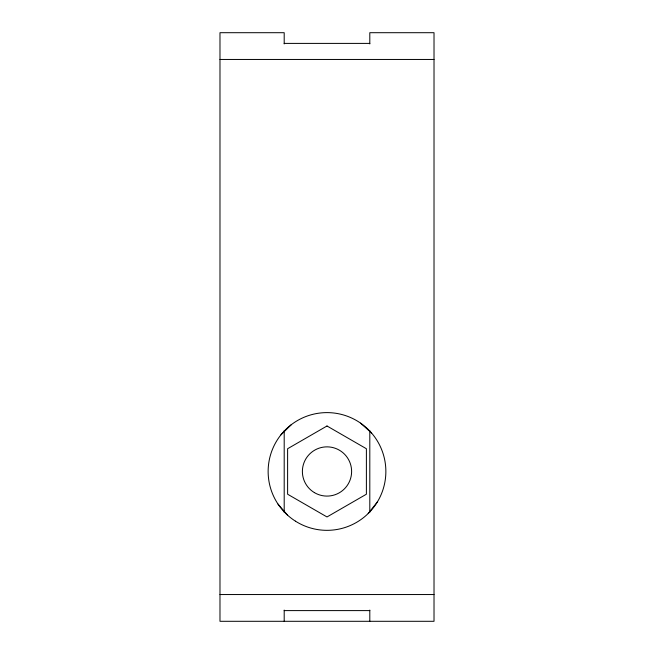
<?xml version="1.0" encoding="UTF-8"?>
<svg xmlns="http://www.w3.org/2000/svg" width="654" height="654" viewBox="0 0 654 654"><rect width="100%" height="100%" fill="white"/><g stroke="black" fill="none" stroke-linecap="round" stroke-linejoin="round"><path stroke-width="0.98" d="M368.194 513.513L377.358 501.953M280.86 434.926L291.398 424.601M284.196 43.401L369.804 43.401M219.981 59.457L434.019 59.457M219.981 594.543L434.019 594.543M284.196 610.599L369.804 610.599M360.575 423.13L371.546 432.997M277.983 504.062L287.629 515.229M369.804 43.932L369.804 32.7L434.019 32.7L434.019 621.3L219.981 621.3L219.981 32.7L284.196 32.7L284.196 43.932M369.804 430.708L369.804 512.245M369.804 610.092L369.804 621.3M284.196 430.708L284.196 512.245M284.196 610.092L284.196 621.3M327 425.991L287.613 448.734L287.613 494.22L327 516.954L366.387 494.22L366.387 448.734L327 425.991M314.37 492.601A24.615 24.615 0 0 0 351.615 471.853A24.615 24.615 0 0 0 315.024 449.968A24.615 24.615 0 0 0 314.37 492.601M295.477 521.181A58.86 58.86 0 0 0 385.811 473.921A58.86 58.86 0 0 0 299.712 419.32A58.86 58.86 0 0 0 295.477 521.181"/></g></svg>
